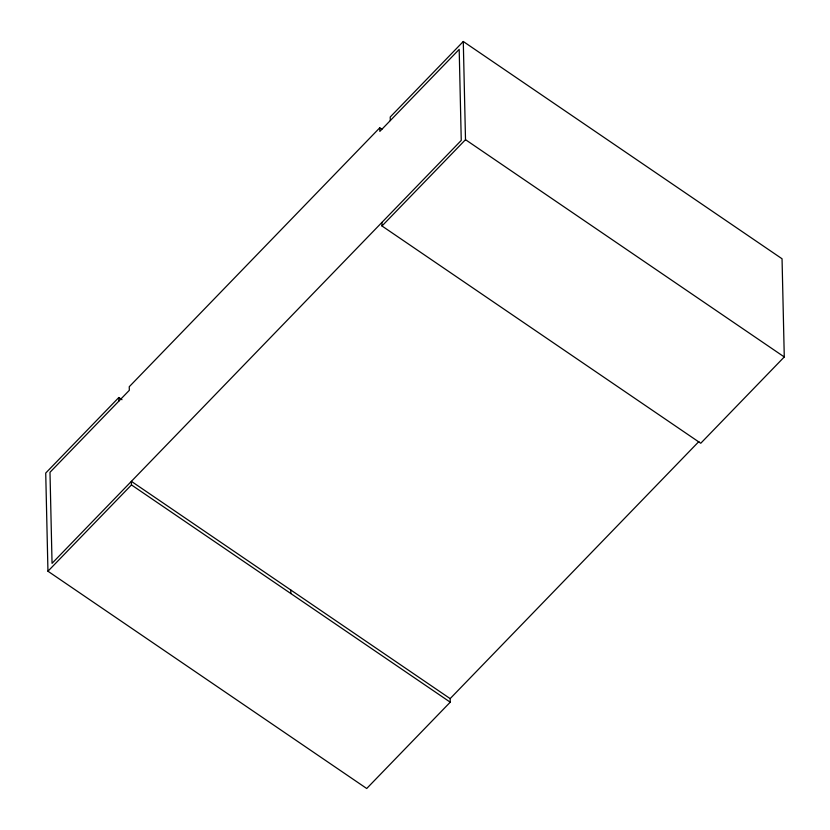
<?xml version="1.0" encoding="UTF-8"?>
<svg xmlns="http://www.w3.org/2000/svg" width="830" height="830" viewBox="0 0 830 830"><rect width="100%" height="100%" fill="white"/><g stroke="black" fill="none" stroke-linecap="round" stroke-linejoin="round"><path stroke-width="1.25" d="M121.989 399.697L118.804 397.529L45.723 473.048L47.953 571.227L366.715 788.5L450.233 702.19L450.151 698.621L698.881 441.55M379.767 127.81L129.241 386.739L129.324 390.308L49.987 472.301L52.051 563.342L461.252 140.415L459.187 49.385L379.85 131.379L379.767 127.81L381.893 129.262M381.914 222.419L381.997 225.988L700.759 443.262L784.277 356.952L782.047 258.773L463.285 41.5L390.214 117.02L390.287 120.589M47.953 571.227L131.462 484.917L131.389 481.348L450.151 698.621M381.997 225.988L465.506 139.679L463.285 41.5M465.506 139.679L784.277 356.952M131.462 484.917L450.233 702.19M290.77 589.985L290.853 593.554M118.804 397.529L118.877 401.098"/></g></svg>
